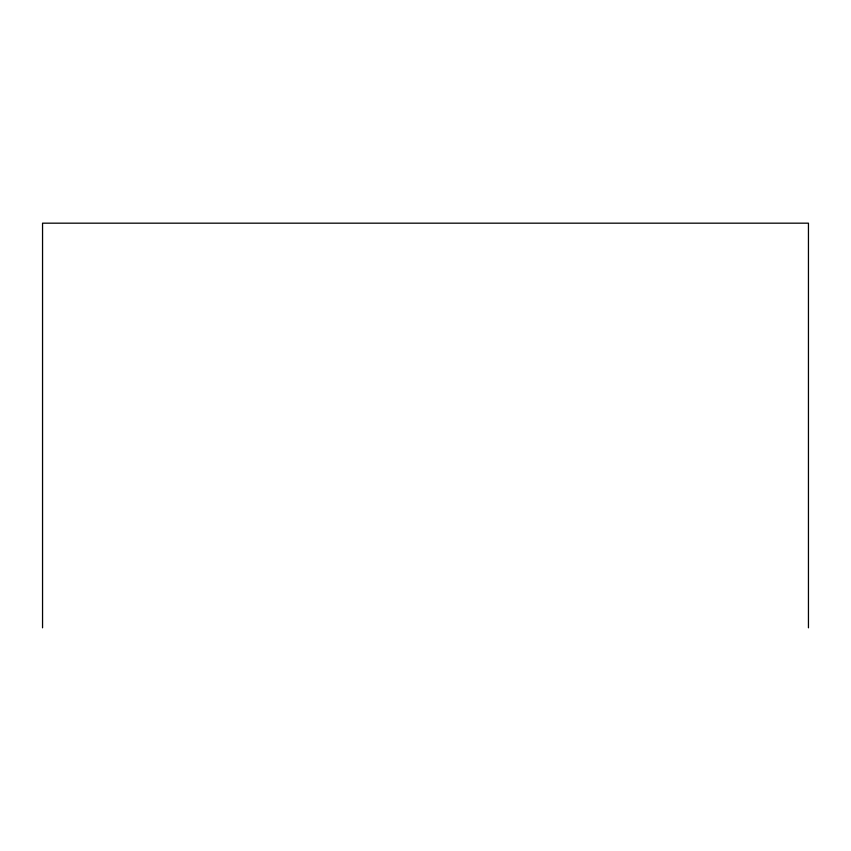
<?xml version="1.0" encoding="UTF-8"?>
<svg xmlns="http://www.w3.org/2000/svg" width="851" height="851" viewBox="0 0 851 851"><rect width="100%" height="100%" fill="white"/><g stroke="black" fill="none" stroke-linecap="round" stroke-linejoin="round"><path stroke-width="1.28" d="M808.45 627.825L808.45 223.175L42.55 223.175L42.55 627.825"/></g></svg>
